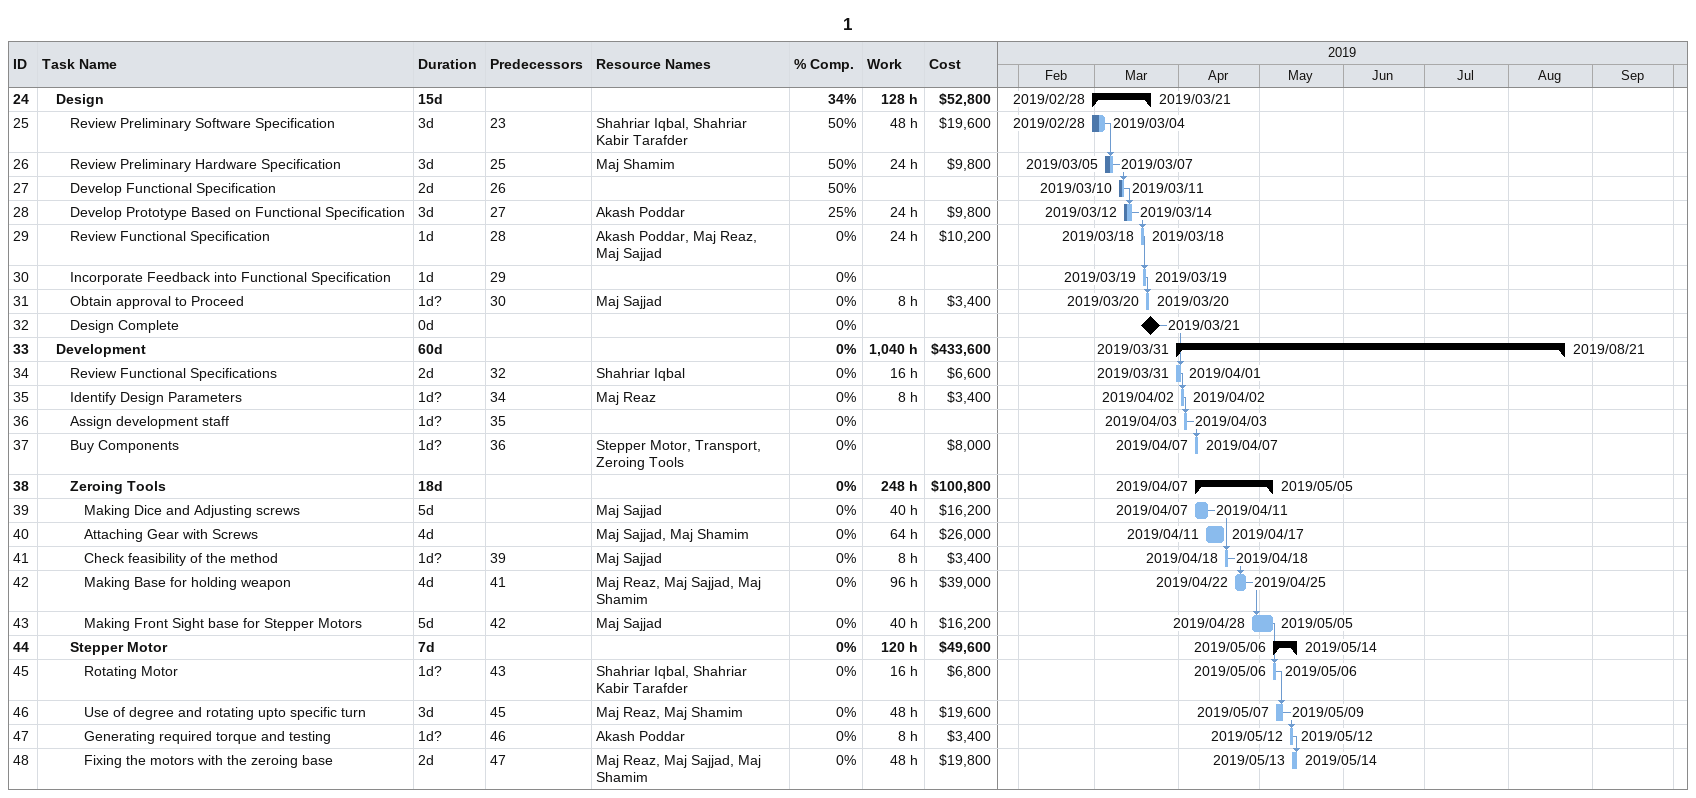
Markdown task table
1

| ID | Level | Task | Duration | Start | Finish | Predecessors | Resources | % complete | Work (h) | Cost ($) |
|---|---|---|---|---|---|---|---|---|---|---|
| 24 | 2 | **Design** | 15d | 2019-02-28 | 2019-03-21 |  |  | 34 | 128 | 52800 |
| 25 | 3 | Review Preliminary Software Specification | 3d | 2019-02-28 | 2019-03-04 | 23 | Shahriar Iqbal, Shahriar Kabir Tarafder | 50 | 48 | 19600 |
| 26 | 3 | Review Preliminary Hardware Specification | 3d | 2019-03-05 | 2019-03-07 | 25 | Maj Shamim | 50 | 24 | 9800 |
| 27 | 3 | Develop Functional Specification | 2d | 2019-03-10 | 2019-03-11 | 26 |  | 50 |  |  |
| 28 | 3 | Develop Prototype Based on Functional Specification | 3d | 2019-03-12 | 2019-03-14 | 27 | Akash Poddar | 25 | 24 | 9800 |
| 29 | 3 | Review Functional Specification | 1d | 2019-03-18 | 2019-03-18 | 28 | Akash Poddar, Maj Reaz, Maj Sajjad | 0 | 24 | 10200 |
| 30 | 3 | Incorporate Feedback into Functional Specification | 1d | 2019-03-19 | 2019-03-19 | 29 |  | 0 |  |  |
| 31 | 3 | Obtain approval to Proceed | 1d? | 2019-03-20 | 2019-03-20 | 30 | Maj Sajjad | 0 | 8 | 3400 |
| 32 | 3 | Design Complete | 0d | 2019-03-21 | 2019-03-21 |  |  | 0 |  |  |
| 33 | 2 | **Development** | 60d | 2019-03-31 | 2019-08-21 |  |  | 0 | 1040 | 433600 |
| 34 | 3 | Review Functional Specifications | 2d | 2019-03-31 | 2019-04-01 | 32 | Shahriar Iqbal | 0 | 16 | 6600 |
| 35 | 3 | Identify Design Parameters | 1d? | 2019-04-02 | 2019-04-02 | 34 | Maj Reaz | 0 | 8 | 3400 |
| 36 | 3 | Assign development staff | 1d? | 2019-04-03 | 2019-04-03 | 35 |  | 0 |  |  |
| 37 | 3 | Buy Components | 1d? | 2019-04-07 | 2019-04-07 | 36 | Stepper Motor, Transport, Zeroing Tools | 0 |  | 8000 |
| 38 | 3 | **Zeroing Tools** | 18d | 2019-04-07 | 2019-05-05 |  |  | 0 | 248 | 100800 |
| 39 | 4 | Making Dice and Adjusting screws | 5d | 2019-04-07 | 2019-04-11 |  | Maj Sajjad | 0 | 40 | 16200 |
| 40 | 4 | Attaching Gear with Screws | 4d | 2019-04-11 | 2019-04-17 |  | Maj Sajjad, Maj Shamim | 0 | 64 | 26000 |
| 41 | 4 | Check feasibility of the method | 1d? | 2019-04-18 | 2019-04-18 | 39 | Maj Sajjad | 0 | 8 | 3400 |
| 42 | 4 | Making Base for holding weapon | 4d | 2019-04-22 | 2019-04-25 | 41 | Maj Reaz, Maj Sajjad, Maj Shamim | 0 | 96 | 39000 |
| 43 | 4 | Making Front Sight base for Stepper Motors | 5d | 2019-04-28 | 2019-05-05 | 42 | Maj Sajjad | 0 | 40 | 16200 |
| 44 | 3 | **Stepper Motor** | 7d | 2019-05-06 | 2019-05-14 |  |  | 0 | 120 | 49600 |
| 45 | 4 | Rotating Motor | 1d? | 2019-05-06 | 2019-05-06 | 43 | Shahriar Iqbal, Shahriar Kabir Tarafder | 0 | 16 | 6800 |
| 46 | 4 | Use of degree and rotating upto specific turn | 3d | 2019-05-07 | 2019-05-09 | 45 | Maj Reaz, Maj Shamim | 0 | 48 | 19600 |
| 47 | 4 | Generating required torque and testing | 1d? | 2019-05-12 | 2019-05-12 | 46 | Akash Poddar | 0 | 8 | 3400 |
| 48 | 4 | Fixing the motors with the zeroing base | 2d | 2019-05-13 | 2019-05-14 | 47 | Maj Reaz, Maj Sajjad, Maj Shamim | 0 | 48 | 19800 |
